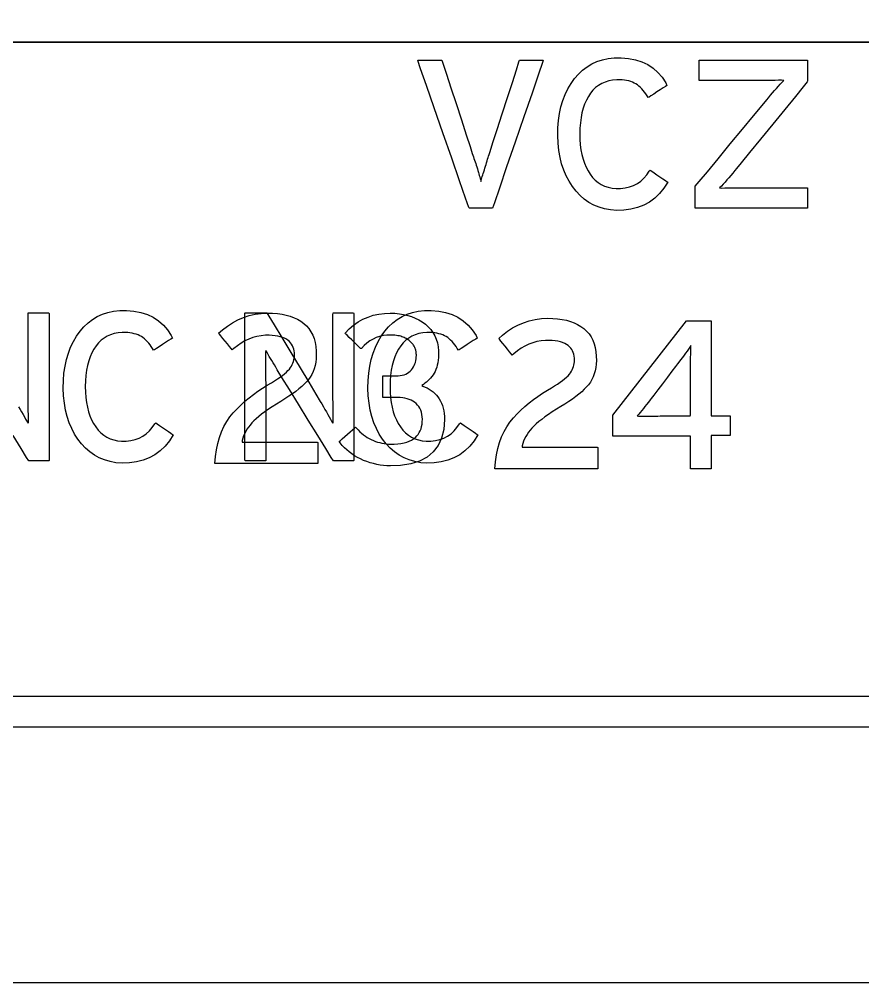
# Model space of a CAD drawing. Extents: x 1 to 47.7, y 0.2 to 33.4.
# Drawn here: x 37.682 to 38.236, y 10.224 to 10.856 of the extents above; entities that cross this region are included whole.
import ezdxf

# ---------------------------------------------------------------- set-up
doc = ezdxf.new("R2010")
doc.units = 0
doc.header["$MEASUREMENT"] = 0
for name, color, linetype in [('1_1__SCREW_TERMINAL_BLOCK_', 7, 'CONTINUOUS'), ('1_2__SCREW_TERMINAL_BLOCK_', 7, 'CONTINUOUS'), ('1_3__CONNECTORIZED_RELAY__', 7, 'CONTINUOUS'), ('1_4__CONNECTORIZED_RELAY__', 7, 'CONTINUOUS'), ('6_0____DWG', 7, 'CONTINUOUS')]:
    doc.layers.add(name, color=color, linetype=linetype)

msp = doc.modelspace()

# ---------------------------------------------------------------- linework, layer by layer
at = {"layer": '1_1__SCREW_TERMINAL_BLOCK_'}
for points in [[(37.81056, 10.56424), (37.81097, 10.5689), (37.8116, 10.57332), (37.81248, 10.5775), (37.81359, 10.58145), (37.81493, 10.58516), (37.81651, 10.58863), (37.81832, 10.59186), (37.82037, 10.59485), (37.82266, 10.59761), (37.8251, 10.6002), (37.82763, 10.6027), (37.83027, 10.60511), (37.83301, 10.60742), (37.83586, 10.60964), (37.8388, 10.61177), (37.84184, 10.6138), (37.84498, 10.61574), (37.84773, 10.61735), (37.84976, 10.61861), (37.85163, 10.61983), (37.85334, 10.62101), (37.85488, 10.62215), (37.85626, 10.62324), (37.85748, 10.6243), (37.85854, 10.62532), (37.85944, 10.6263), (37.86015, 10.62726), (37.86076, 10.62824), (37.86129, 10.62923), (37.86174, 10.63025), (37.86211, 10.63128), (37.86239, 10.63233), (37.8626, 10.6334), (37.86273, 10.63448), (37.86278, 10.63558), (37.86274, 10.63689), (37.86259, 10.63816), (37.86234, 10.63935), (37.86198, 10.64048), (37.86152, 10.64154), (37.86095, 10.64253), (37.86027, 10.64345), (37.85949, 10.64431), (37.8586, 10.64509), (37.85754, 10.64583), (37.85634, 10.64647), (37.855, 10.64703), (37.85351, 10.64749), (37.85189, 10.64787), (37.85012, 10.64815), (37.84822, 10.64835), (37.84617, 10.64845), (37.84376, 10.64844), (37.84092, 10.64818), (37.83814, 10.64768), (37.83544, 10.64694), (37.83281, 10.64596), (37.83026, 10.64475), (37.82777, 10.6433), (37.82536, 10.64161), (37.82301, 10.63969), (37.82189, 10.63888), (37.82125, 10.63967), (37.82015, 10.64102), (37.81876, 10.64273), (37.81724, 10.6446), (37.81575, 10.64644), (37.81444, 10.64805), (37.81348, 10.64924), (37.81302, 10.6498), (37.81547, 10.65201), (37.81875, 10.65452), (37.82216, 10.65671), (37.82569, 10.65858), (37.82934, 10.66011), (37.83311, 10.66132), (37.83701, 10.6622), (37.84103, 10.66275), (37.84517, 10.66298), (37.84848, 10.66289), (37.85163, 10.66265), (37.85461, 10.66223), (37.85742, 10.66165), (37.86006, 10.66091), (37.86254, 10.65999), (37.86485, 10.65892), (37.86699, 10.65768), (37.86897, 10.65625), (37.87074, 10.65461), (37.8723, 10.65279), (37.87364, 10.65079), (37.87477, 10.64861), (37.87568, 10.64625), (37.87637, 10.64372), (37.87685, 10.64101), (37.87711, 10.63812), (37.87714, 10.63535), (37.87701, 10.63298), (37.87673, 10.63072), (37.87631, 10.62856), (37.87574, 10.62652), (37.87503, 10.62458), (37.87418, 10.62276), (37.87318, 10.62104), (37.87205, 10.61943), (37.87072, 10.61791), (37.86921, 10.61637), (37.86752, 10.61481), (37.86566, 10.61324), (37.86364, 10.61164), (37.86144, 10.61002), (37.85907, 10.60839), (37.85654, 10.60673), (37.85383, 10.60506), (37.85092, 10.60329), (37.8482, 10.60155), (37.84567, 10.59988), (37.84336, 10.59825), (37.84124, 10.59668), (37.83933, 10.59517), (37.83761, 10.59371), (37.83611, 10.5923), (37.8348, 10.59095), (37.83364, 10.58957), (37.83258, 10.58818), (37.83163, 10.58676), (37.83079, 10.58532), (37.83005, 10.58386), (37.82942, 10.58238), (37.82889, 10.58088), (37.82847, 10.57936), (37.82846, 10.57834), (37.83135, 10.57834), (37.83694, 10.57834), (37.84436, 10.57834), (37.8527, 10.57834), (37.8611, 10.57834), (37.86866, 10.57834), (37.8745, 10.57834), (37.87774, 10.57834), (37.87811, 10.57817), (37.87811, 10.57716), (37.87811, 10.57545), (37.87811, 10.57327), (37.87811, 10.57088), (37.87811, 10.56854), (37.87811, 10.56649), (37.87811, 10.56498), (37.87811, 10.56426), (37.87661, 10.56424), (37.87092, 10.56424), (37.86209, 10.56424), (37.85134, 10.56424), (37.83986, 10.56424), (37.82884, 10.56424), (37.81948, 10.56424), (37.81299, 10.56424)], [(37.96136, 10.59309), (37.9608, 10.58665), (37.95937, 10.58098), (37.95707, 10.57607), (37.9539, 10.57192), (37.94985, 10.56854), (37.94493, 10.56593), (37.93914, 10.56408), (37.93247, 10.563), (37.92574, 10.56268), (37.92346, 10.56279), (37.9212, 10.563), (37.91897, 10.56332), (37.91676, 10.56373), (37.91458, 10.56424), (37.91242, 10.56485), (37.91029, 10.56556), (37.90818, 10.56637), (37.90609, 10.56729), (37.90408, 10.56832), (37.90217, 10.56943), (37.90037, 10.57062), (37.89866, 10.5719), (37.89706, 10.57326), (37.89556, 10.5747), (37.89416, 10.57622), (37.89287, 10.57783), (37.89224, 10.57885), (37.89292, 10.57944), (37.89416, 10.58052), (37.89577, 10.58193), (37.89756, 10.58349), (37.89936, 10.58506), (37.90097, 10.58646), (37.9022, 10.58754), (37.90288, 10.58813), (37.90355, 10.58749), (37.90463, 10.58631), (37.90575, 10.58519), (37.9069, 10.58415), (37.90809, 10.58318), (37.90931, 10.58229), (37.91058, 10.58146), (37.91188, 10.5807), (37.91321, 10.58002), (37.9146, 10.5794), (37.916, 10.57886), (37.9174, 10.57839), (37.91881, 10.57799), (37.92022, 10.57766), (37.92163, 10.5774), (37.92305, 10.57721), (37.92447, 10.57709), (37.92589, 10.57705), (37.92822, 10.57709), (37.93054, 10.57724), (37.9327, 10.5775), (37.93469, 10.57787), (37.93651, 10.57836), (37.93817, 10.57895), (37.93966, 10.57966), (37.94097, 10.58047), (37.94213, 10.5814), (37.94311, 10.58238), (37.94397, 10.58344), (37.94472, 10.5846), (37.94535, 10.58584), (37.94586, 10.58716), (37.94625, 10.58858), (37.94653, 10.59008), (37.94669, 10.59166), (37.94673, 10.59333), (37.94663, 10.59497), (37.94641, 10.59651), (37.94608, 10.59795), (37.94563, 10.59929), (37.94507, 10.60053), (37.9444, 10.60167), (37.94361, 10.6027), (37.94271, 10.60364), (37.94168, 10.60447), (37.94056, 10.60518), (37.93936, 10.6058), (37.93809, 10.60634), (37.93674, 10.60679), (37.93532, 10.60715), (37.93382, 10.60742), (37.93225, 10.6076), (37.93061, 10.6077), (37.92957, 10.60771), (37.92902, 10.60771), (37.92801, 10.60771), (37.92669, 10.60771), (37.92523, 10.60771), (37.92376, 10.60771), (37.92244, 10.60771), (37.92143, 10.60771), (37.92088, 10.60771), (37.92082, 10.60788), (37.92082, 10.60889), (37.92082, 10.61059), (37.92082, 10.61274), (37.92082, 10.6151), (37.92082, 10.61743), (37.92082, 10.61947), (37.92082, 10.621), (37.92082, 10.62176), (37.92098, 10.62181), (37.92167, 10.62181), (37.92277, 10.62181), (37.92412, 10.62181), (37.92558, 10.62181), (37.927, 10.62181), (37.92823, 10.62181), (37.92911, 10.62181), (37.9295, 10.62181), (37.93078, 10.62184), (37.93218, 10.62198), (37.9335, 10.62222), (37.93472, 10.62257), (37.93587, 10.62302), (37.93693, 10.62357), (37.9379, 10.62422), (37.93879, 10.62497), (37.93959, 10.62583), (37.94027, 10.62671), (37.94088, 10.62764), (37.9414, 10.62861), (37.94184, 10.62963), (37.94219, 10.63069), (37.94247, 10.63179), (37.94266, 10.63293), (37.94277, 10.63412), (37.9428, 10.63524), (37.94279, 10.63572), (37.94277, 10.63621), (37.94272, 10.63671), (37.94266, 10.63721), (37.94258, 10.63772), (37.94249, 10.63824), (37.94238, 10.63876), (37.94225, 10.63929), (37.94209, 10.63983), (37.94186, 10.64036), (37.9416, 10.64087), (37.94132, 10.64138), (37.941, 10.64187), (37.94066, 10.64235), (37.94028, 10.64282), (37.93988, 10.64328), (37.93945, 10.64372), (37.939, 10.64417), (37.9385, 10.64463), (37.93798, 10.64507), (37.93742, 10.64548), (37.93683, 10.64588), (37.9362, 10.64625), (37.93554, 10.64661), (37.93485, 10.64694), (37.93412, 10.64725), (37.93334, 10.64753), (37.93251, 10.64778), (37.93163, 10.64799), (37.9307, 10.64817), (37.92973, 10.64832), (37.92871, 10.64844), (37.92765, 10.64853), (37.92654, 10.64858), (37.92539, 10.64861), (37.92331, 10.64853), (37.92095, 10.64823), (37.91866, 10.6477), (37.91646, 10.64695), (37.91434, 10.64597), (37.91231, 10.64477), (37.91035, 10.64335), (37.90848, 10.6417), (37.90669, 10.63983), (37.90617, 10.63981), (37.90525, 10.64071), (37.90388, 10.64206), (37.90222, 10.64369), (37.90045, 10.64542), (37.89877, 10.64708), (37.89734, 10.64849), (37.89635, 10.64946), (37.89598, 10.64982), (37.8987, 10.6526), (37.90156, 10.65504), (37.90458, 10.65716), (37.90775, 10.65895), (37.91106, 10.66042), (37.91453, 10.66155), (37.91815, 10.66235), (37.92192, 10.66283), (37.92571, 10.66298), (37.92873, 10.66286), (37.93164, 10.66258), (37.93443, 10.66212), (37.9371, 10.66149), (37.93966, 10.66069), (37.94209, 10.65971), (37.94441, 10.65857), (37.94662, 10.65724), (37.9487, 10.65575), (37.95058, 10.65408), (37.95224, 10.65226), (37.95367, 10.6503), (37.95487, 10.64818), (37.95584, 10.64591), (37.95658, 10.64349), (37.9571, 10.64092), (37.95739, 10.6382), (37.95743, 10.63576), (37.95731, 10.6339), (37.95713, 10.63214), (37.95687, 10.63047), (37.95653, 10.6289), (37.95613, 10.62742), (37.95565, 10.62604), (37.9551, 10.62476), (37.95447, 10.62356), (37.95376, 10.62245), (37.95299, 10.62139), (37.95217, 10.62039), (37.95131, 10.61944), (37.9504, 10.61855), (37.94945, 10.61771), (37.94846, 10.61693), (37.94741, 10.6162), (37.94632, 10.61553), (37.9471, 10.61503), (37.94857, 10.6145), (37.94997, 10.61386), (37.9513, 10.61313), (37.95256, 10.6123), (37.95375, 10.61138), (37.95487, 10.61035), (37.95592, 10.60922), (37.9569, 10.608), (37.9578, 10.6067), (37.95861, 10.60532), (37.95931, 10.60385), (37.95991, 10.60229), (37.96041, 10.60063), (37.9608, 10.59889), (37.96109, 10.59705), (37.96127, 10.59512)]]:
    msp.add_lwpolyline(points, close=True, dxfattribs=at)
for points in [[(38.24598, 10.41155), (38.21857, 10.41155), (38.19007, 10.41155), (38.16048, 10.41155), (38.12982, 10.41155), (38.0981, 10.41155), (38.06533, 10.41155), (38.03153, 10.41155), (37.99669, 10.41155), (37.96085, 10.41155), (37.92401, 10.41155), (37.88617, 10.41155), (37.84736, 10.41155), (37.80759, 10.41155), (37.76686, 10.41155), (37.7252, 10.41155), (37.6826, 10.41155), (37.63909, 10.41155)], [(37.6339, 10.39155), (37.68655, 10.39155), (37.73831, 10.39155), (37.78916, 10.39155), (37.83909, 10.39155), (37.88809, 10.39155), (37.93615, 10.39155), (37.98325, 10.39155), (38.02938, 10.39155), (38.07453, 10.39156), (38.11868, 10.39156), (38.16183, 10.39156), (38.20395, 10.39156), (38.24504, 10.39156)]]:
    msp.add_lwpolyline(points, dxfattribs=at)
at = {"layer": '1_2__SCREW_TERMINAL_BLOCK_'}
for points in [[(35.9357, 10.84085), (38.5693, 10.84085)], [(37.68175, 10.60157), (37.68276, 10.59983), (37.68372, 10.59815), (37.68464, 10.59653), (37.68552, 10.59498), (37.68636, 10.59349), (37.68715, 10.59206), (37.6879, 10.59069), (37.68819, 10.59147), (37.68816, 10.59388), (37.68814, 10.59636), (37.68811, 10.5989), (37.6881, 10.60152), (37.68809, 10.6042), (37.68808, 10.60695), (37.68807, 10.60976), (37.68807, 10.61265), (37.68807, 10.61442), (37.68807, 10.61893), (37.68807, 10.6257), (37.68807, 10.63385), (37.68807, 10.64244), (37.68807, 10.65058), (37.68807, 10.65736), (37.68807, 10.66186), (37.68808, 10.66322), (37.68871, 10.66322), (37.69015, 10.66322), (37.69213, 10.66322), (37.69441, 10.66322), (37.69674, 10.66322), (37.69888, 10.66322), (37.70058, 10.66322), (37.70159, 10.66322), (37.70176, 10.66254), (37.70176, 10.65624), (37.70176, 10.64479), (37.70176, 10.62993), (37.70176, 10.61344), (37.70176, 10.59707), (37.70176, 10.58259), (37.70176, 10.57176), (37.70176, 10.56635), (37.7015, 10.56604), (37.7004, 10.56604), (37.69866, 10.56604), (37.69652, 10.56604), (37.69422, 10.56604), (37.69201, 10.56604), (37.69012, 10.56604), (37.68882, 10.56604), (37.68833, 10.56604), (37.68696, 10.56826), (37.68331, 10.5742), (37.67805, 10.58274)], [(38.24598, 10.41155), (38.21857, 10.41155), (38.19007, 10.41155), (38.16048, 10.41155), (38.12982, 10.41155), (38.0981, 10.41155), (38.06533, 10.41155), (38.03153, 10.41155), (37.99669, 10.41155), (37.96085, 10.41155), (37.92401, 10.41155), (37.88617, 10.41155), (37.84736, 10.41155), (37.80759, 10.41155), (37.76686, 10.41155), (37.7252, 10.41155), (37.6826, 10.41155), (37.63909, 10.41155)], [(37.6339, 10.39155), (37.68655, 10.39155), (37.73831, 10.39155), (37.78916, 10.39155), (37.83909, 10.39155), (37.88809, 10.39155), (37.93615, 10.39155), (37.98325, 10.39155), (38.02938, 10.39155), (38.07453, 10.39156), (38.11868, 10.39156), (38.16183, 10.39156), (38.20395, 10.39156), (38.24504, 10.39156)]]:
    msp.add_lwpolyline(points, dxfattribs=at)
for points in [[(37.78323, 10.58306), (37.78069, 10.57912), (37.77784, 10.57565), (37.7747, 10.57264), (37.77125, 10.57011), (37.7675, 10.56804), (37.76345, 10.56645), (37.7591, 10.56532), (37.75444, 10.56466), (37.74972, 10.56451), (37.74565, 10.56486), (37.74179, 10.56556), (37.73814, 10.56662), (37.7347, 10.56803), (37.73148, 10.5698), (37.72846, 10.57192), (37.72565, 10.57439), (37.72305, 10.57721), (37.72064, 10.58034), (37.71846, 10.58367), (37.71656, 10.58724), (37.71494, 10.59105), (37.71359, 10.5951), (37.71253, 10.59938), (37.71175, 10.60389), (37.71124, 10.60865), (37.71102, 10.61364), (37.71112, 10.61872), (37.71151, 10.62357), (37.71218, 10.62819), (37.71313, 10.63259), (37.71437, 10.63675), (37.71588, 10.64068), (37.71766, 10.64438), (37.71973, 10.64785), (37.72207, 10.65109), (37.72458, 10.65401), (37.72731, 10.65658), (37.73024, 10.6588), (37.73339, 10.66068), (37.73674, 10.6622), (37.7403, 10.66337), (37.74407, 10.66419), (37.74806, 10.66466), (37.75254, 10.66475), (37.75746, 10.66432), (37.76202, 10.66343), (37.76623, 10.66208), (37.77008, 10.66025), (37.77358, 10.65795), (37.77673, 10.65519), (37.77952, 10.65195), (37.78196, 10.64825), (37.78267, 10.64653), (37.78173, 10.64593), (37.78017, 10.64492), (37.77822, 10.64366), (37.77609, 10.64229), (37.77402, 10.64095), (37.77222, 10.63979), (37.77092, 10.63896), (37.77035, 10.63859), (37.76965, 10.63974), (37.76882, 10.641), (37.76797, 10.64218), (37.7671, 10.64328), (37.7662, 10.6443), (37.76528, 10.64524), (37.76434, 10.6461), (37.76337, 10.64688), (37.76238, 10.64757), (37.76128, 10.64816), (37.76012, 10.64868), (37.7589, 10.64913), (37.7576, 10.6495), (37.75624, 10.6498), (37.75482, 10.65003), (37.75333, 10.65018), (37.75178, 10.65026), (37.7497, 10.65024), (37.74701, 10.65), (37.74448, 10.64951), (37.7421, 10.64878), (37.73988, 10.64781), (37.73782, 10.6466), (37.73591, 10.64515), (37.73417, 10.64346), (37.73258, 10.64153), (37.73112, 10.63933), (37.72981, 10.63694), (37.72868, 10.63435), (37.72772, 10.63158), (37.72693, 10.62862), (37.72632, 10.62548), (37.72587, 10.62215), (37.7256, 10.61863), (37.7255, 10.61492), (37.72558, 10.61123), (37.72583, 10.60773), (37.72625, 10.60441), (37.72684, 10.60127), (37.72761, 10.59832), (37.72854, 10.59555), (37.72965, 10.59296), (37.73093, 10.59056), (37.73238, 10.58833), (37.73395, 10.58627), (37.73567, 10.58446), (37.73756, 10.58291), (37.7396, 10.58162), (37.7418, 10.58059), (37.74415, 10.57981), (37.74666, 10.57929), (37.74933, 10.57902), (37.7523, 10.57902), (37.75535, 10.57933), (37.7582, 10.57996), (37.76085, 10.5809), (37.7633, 10.58217), (37.76555, 10.58375), (37.7676, 10.58566), (37.76946, 10.58788), (37.77112, 10.59042), (37.77176, 10.59099), (37.77273, 10.59032), (37.77425, 10.58927), (37.77611, 10.58798), (37.77811, 10.5866), (37.78004, 10.58527), (37.78167, 10.58414), (37.7828, 10.58336)], [(37.98324, 10.58306), (37.98069, 10.57912), (37.97785, 10.57565), (37.9747, 10.57264), (37.97125, 10.57011), (37.9675, 10.56804), (37.96345, 10.56645), (37.9591, 10.56532), (37.95445, 10.56466), (37.94973, 10.56451), (37.94566, 10.56486), (37.9418, 10.56556), (37.93815, 10.56662), (37.93471, 10.56803), (37.93148, 10.5698), (37.92846, 10.57192), (37.92565, 10.57439), (37.92306, 10.57721), (37.92064, 10.58034), (37.91846, 10.58367), (37.91656, 10.58724), (37.91494, 10.59105), (37.9136, 10.5951), (37.91253, 10.59938), (37.91175, 10.60389), (37.91125, 10.60865), (37.91102, 10.61364), (37.91112, 10.61872), (37.91152, 10.62357), (37.91219, 10.62819), (37.91314, 10.63259), (37.91437, 10.63675), (37.91588, 10.64068), (37.91767, 10.64438), (37.91974, 10.64785), (37.92208, 10.65109), (37.92459, 10.65401), (37.92731, 10.65658), (37.93025, 10.6588), (37.93339, 10.66068), (37.93674, 10.6622), (37.94031, 10.66337), (37.94408, 10.66419), (37.94806, 10.66466), (37.95255, 10.66475), (37.95746, 10.66432), (37.96203, 10.66343), (37.96623, 10.66208), (37.97009, 10.66025), (37.97359, 10.65795), (37.97673, 10.65519), (37.97953, 10.65195), (37.98197, 10.64825), (37.98267, 10.64653), (37.98174, 10.64593), (37.98018, 10.64492), (37.97822, 10.64366), (37.9761, 10.64229), (37.97402, 10.64095), (37.97222, 10.63979), (37.97093, 10.63896), (37.97036, 10.63859), (37.96965, 10.63974), (37.96882, 10.641), (37.96797, 10.64218), (37.9671, 10.64328), (37.96621, 10.6443), (37.96529, 10.64524), (37.96434, 10.6461), (37.96338, 10.64688), (37.96238, 10.64757), (37.96129, 10.64816), (37.96013, 10.64868), (37.9589, 10.64913), (37.95761, 10.6495), (37.95625, 10.6498), (37.95483, 10.65003), (37.95334, 10.65018), (37.95178, 10.65026), (37.9497, 10.65024), (37.94701, 10.65), (37.94448, 10.64951), (37.94211, 10.64878), (37.93989, 10.64781), (37.93783, 10.6466), (37.93592, 10.64515), (37.93417, 10.64346), (37.93258, 10.64153), (37.93112, 10.63933), (37.92982, 10.63694), (37.92869, 10.63435), (37.92773, 10.63158), (37.92694, 10.62862), (37.92632, 10.62548), (37.92588, 10.62215), (37.92561, 10.61863), (37.92551, 10.61492), (37.92559, 10.61123), (37.92583, 10.60773), (37.92625, 10.60441), (37.92685, 10.60127), (37.92761, 10.59832), (37.92855, 10.59555), (37.92966, 10.59296), (37.93094, 10.59056), (37.93238, 10.58833), (37.93395, 10.58627), (37.93568, 10.58446), (37.93756, 10.58291), (37.9396, 10.58162), (37.9418, 10.58059), (37.94416, 10.57981), (37.94667, 10.57929), (37.94933, 10.57902), (37.95231, 10.57902), (37.95536, 10.57933), (37.9582, 10.57996), (37.96085, 10.5809), (37.9633, 10.58217), (37.96556, 10.58375), (37.96761, 10.58566), (37.96947, 10.58788), (37.97112, 10.59042), (37.97176, 10.59099), (37.97273, 10.59032), (37.97425, 10.58927), (37.97612, 10.58798), (37.97812, 10.5866), (37.98004, 10.58527), (37.98168, 10.58414), (37.98281, 10.58336)], [(37.88833, 10.56604), (37.88696, 10.56826), (37.88331, 10.5742), (37.87806, 10.58274), (37.87188, 10.59278), (37.86545, 10.60321), (37.85947, 10.61294), (37.8546, 10.62085), (37.85153, 10.62583), (37.85055, 10.62744), (37.84964, 10.62896), (37.84875, 10.63044), (37.8479, 10.63188), (37.84707, 10.63327), (37.84628, 10.63462), (37.84552, 10.63593), (37.84478, 10.6372), (37.84407, 10.63842), (37.84378, 10.63763), (37.84378, 10.63529), (37.84379, 10.63288), (37.8438, 10.63039), (37.84381, 10.62783), (37.84383, 10.6252), (37.84385, 10.62248), (37.84388, 10.6197), (37.84391, 10.61684), (37.84391, 10.61505), (37.84391, 10.61053), (37.84391, 10.60372), (37.84391, 10.59555), (37.84391, 10.58691), (37.84391, 10.57874), (37.84391, 10.57193), (37.84391, 10.56741), (37.8439, 10.56604), (37.84327, 10.56604), (37.84184, 10.56604), (37.83986, 10.56604), (37.83757, 10.56604), (37.83524, 10.56604), (37.8331, 10.56604), (37.8314, 10.56604), (37.8304, 10.56604), (37.83023, 10.56672), (37.83023, 10.57302), (37.83023, 10.58448), (37.83023, 10.59933), (37.83023, 10.61583), (37.83023, 10.63219), (37.83023, 10.64667), (37.83023, 10.6575), (37.83023, 10.66292), (37.8305, 10.66322), (37.83168, 10.66322), (37.83354, 10.66322), (37.83584, 10.66322), (37.8383, 10.66322), (37.84067, 10.66322), (37.84268, 10.66322), (37.84408, 10.66322), (37.8446, 10.66322), (37.84591, 10.66106), (37.8494, 10.65528), (37.85441, 10.64697), (37.86031, 10.6372), (37.86643, 10.62705), (37.87214, 10.61758), (37.87679, 10.60989), (37.87972, 10.60503), (37.88071, 10.60338), (37.88176, 10.60157), (37.88276, 10.59983), (37.88373, 10.59815), (37.88465, 10.59653), (37.88553, 10.59498), (37.88636, 10.59349), (37.88715, 10.59206), (37.8879, 10.59069), (37.88819, 10.59147), (37.88816, 10.59388), (37.88814, 10.59636), (37.88812, 10.5989), (37.8881, 10.60152), (37.88809, 10.6042), (37.88808, 10.60695), (37.88808, 10.60976), (37.88808, 10.61265), (37.88808, 10.61442), (37.88808, 10.61893), (37.88808, 10.6257), (37.88808, 10.63385), (37.88808, 10.64244), (37.88808, 10.65058), (37.88808, 10.65736), (37.88808, 10.66186), (37.88809, 10.66322), (37.88872, 10.66322), (37.89015, 10.66322), (37.89213, 10.66322), (37.89441, 10.66322), (37.89675, 10.66322), (37.89889, 10.66322), (37.90059, 10.66322), (37.90159, 10.66322), (37.90176, 10.66254), (37.90176, 10.65624), (37.90176, 10.64479), (37.90176, 10.62993), (37.90176, 10.61344), (37.90176, 10.59707), (37.90176, 10.58259), (37.90176, 10.57176), (37.90176, 10.56635), (37.9015, 10.56604), (37.90041, 10.56604), (37.89866, 10.56604), (37.89652, 10.56604), (37.89422, 10.56604), (37.89201, 10.56604), (37.89013, 10.56604), (37.88882, 10.56604)]]:
    msp.add_lwpolyline(points, close=True, dxfattribs=at)
at = {"layer": '1_3__CONNECTORIZED_RELAY__'}
for points in [[(37.99278, 10.73183), (37.99221, 10.73183), (37.99069, 10.73183), (37.9885, 10.73183), (37.98594, 10.73183), (37.98328, 10.73183), (37.98082, 10.73183), (37.97884, 10.73183), (37.97763, 10.73183), (37.97722, 10.73233), (37.97513, 10.73833), (37.97119, 10.74968), (37.96601, 10.76457), (37.96024, 10.78118), (37.95449, 10.79772), (37.9494, 10.81236), (37.9456, 10.8233), (37.94372, 10.82872), (37.94394, 10.82901), (37.94527, 10.82901), (37.94737, 10.82901), (37.94993, 10.82901), (37.95268, 10.82901), (37.9553, 10.82901), (37.9575, 10.82901), (37.959, 10.82901), (37.95949, 10.82899), (37.96038, 10.82629), (37.96248, 10.81987), (37.96542, 10.81088), (37.96883, 10.80047), (37.97232, 10.7898), (37.97552, 10.78002), (37.97805, 10.77228), (37.97953, 10.76775), (37.97992, 10.76658), (37.98027, 10.76553), (37.98063, 10.76447), (37.98099, 10.76339), (37.98136, 10.76229), (37.98173, 10.76117), (37.98211, 10.76003), (37.98249, 10.75887), (37.98288, 10.75769), (37.98323, 10.75649), (37.98354, 10.75535), (37.98384, 10.75427), (37.98412, 10.75326), (37.98438, 10.7523), (37.98462, 10.75142), (37.98484, 10.75059), (37.98504, 10.74984), (37.98522, 10.74938), (37.98539, 10.7501), (37.9856, 10.75089), (37.98583, 10.75173), (37.9861, 10.75264), (37.98639, 10.75362), (37.98671, 10.75465), (37.98707, 10.75576), (37.98745, 10.75692), (37.98783, 10.75814), (37.98818, 10.75934), (37.98853, 10.76052), (37.98888, 10.76167), (37.98922, 10.7628), (37.98955, 10.76391), (37.98988, 10.76499), (37.9902, 10.76605), (37.99052, 10.76708), (37.99116, 10.76909), (37.99305, 10.77491), (37.99583, 10.7835), (37.99913, 10.79371), (38.00259, 10.8044), (38.00583, 10.8144), (38.00847, 10.82258), (38.01015, 10.82777), (38.0106, 10.82901), (38.01147, 10.82901), (38.01322, 10.82901), (38.01557, 10.82901), (38.01823, 10.82901), (38.0209, 10.82901), (38.02328, 10.82901), (38.02511, 10.82901), (38.02607, 10.82901), (38.02563, 10.8275), (38.02301, 10.81986), (38.01872, 10.80737), (38.01339, 10.79183), (38.00763, 10.77506), (38.00207, 10.75886), (37.99732, 10.74505), (37.99402, 10.73543)], [(38.10782, 10.74885), (38.10527, 10.7449), (38.10242, 10.74143), (38.09928, 10.73843), (38.09583, 10.73589), (38.09208, 10.73383), (38.08803, 10.73223), (38.08367, 10.7311), (38.07902, 10.73045), (38.07429, 10.7303), (38.07022, 10.73065), (38.06637, 10.73135), (38.06272, 10.73241), (38.05928, 10.73382), (38.05606, 10.73558), (38.05304, 10.7377), (38.05023, 10.74017), (38.04764, 10.743), (38.04522, 10.74612), (38.04304, 10.74946), (38.04114, 10.75303), (38.03951, 10.75684), (38.03817, 10.76088), (38.03711, 10.76516), (38.03632, 10.76968), (38.03582, 10.77443), (38.03559, 10.77942), (38.03569, 10.7845), (38.03609, 10.78936), (38.03676, 10.79398), (38.03771, 10.79837), (38.03894, 10.80253), (38.04045, 10.80647), (38.04224, 10.81017), (38.04431, 10.81363), (38.04666, 10.81687), (38.04916, 10.81979), (38.05189, 10.82237), (38.05482, 10.82459), (38.05796, 10.82646), (38.06131, 10.82798), (38.06488, 10.82915), (38.06865, 10.82998), (38.07264, 10.83045), (38.07713, 10.83053), (38.08204, 10.83011), (38.0866, 10.82922), (38.09081, 10.82786), (38.09466, 10.82603), (38.09816, 10.82374), (38.10131, 10.82097), (38.1041, 10.81774), (38.10654, 10.81404), (38.10725, 10.81232), (38.10632, 10.81171), (38.10476, 10.81071), (38.1028, 10.80945), (38.10068, 10.80807), (38.0986, 10.80674), (38.0968, 10.80558), (38.09551, 10.80474), (38.09494, 10.80437), (38.09423, 10.80553), (38.0934, 10.80679), (38.09254, 10.80797), (38.09167, 10.80907), (38.09077, 10.81009), (38.08986, 10.81103), (38.08892, 10.81188), (38.08796, 10.81266), (38.08696, 10.81336), (38.08587, 10.81395), (38.08471, 10.81447), (38.08348, 10.81491), (38.08219, 10.81529), (38.08083, 10.81559), (38.07941, 10.81581), (38.07792, 10.81597), (38.07636, 10.81605), (38.07428, 10.81603), (38.07159, 10.81578), (38.06905, 10.81529), (38.06668, 10.81456), (38.06446, 10.81359), (38.0624, 10.81238), (38.06049, 10.81093), (38.05874, 10.80924), (38.05715, 10.80731), (38.05569, 10.80512), (38.05439, 10.80272), (38.05326, 10.80014), (38.0523, 10.79737), (38.05151, 10.79441), (38.0509, 10.79126), (38.05046, 10.78793), (38.05019, 10.78441), (38.05009, 10.7807), (38.05016, 10.77701), (38.05041, 10.77351), (38.05083, 10.77019), (38.05142, 10.76706), (38.05218, 10.7641), (38.05312, 10.76133), (38.05423, 10.75875), (38.05551, 10.75635), (38.05695, 10.75411), (38.05852, 10.75205), (38.06025, 10.75025), (38.06213, 10.7487), (38.06418, 10.74741), (38.06637, 10.74637), (38.06873, 10.74559), (38.07124, 10.74507), (38.07391, 10.74481), (38.07689, 10.74481), (38.07993, 10.74511), (38.08278, 10.74574), (38.08543, 10.74669), (38.08788, 10.74795), (38.09014, 10.74954), (38.09219, 10.75144), (38.09404, 10.75366), (38.0957, 10.75621), (38.09634, 10.75678), (38.09731, 10.75611), (38.09883, 10.75506), (38.1007, 10.75377), (38.1027, 10.75238), (38.10462, 10.75106), (38.10625, 10.74993), (38.10739, 10.74914)], [(38.12571, 10.73183), (38.12571, 10.73234), (38.12571, 10.73372), (38.12571, 10.73571), (38.12571, 10.73804), (38.12571, 10.74047), (38.12571, 10.74273), (38.12571, 10.74457), (38.12571, 10.74573), (38.12586, 10.74618), (38.1285, 10.74938), (38.13379, 10.75577), (38.14086, 10.76432), (38.14886, 10.77398), (38.15691, 10.78372), (38.16417, 10.79249), (38.16977, 10.79926), (38.17284, 10.80298), (38.17395, 10.80431), (38.1753, 10.80591), (38.17661, 10.80746), (38.17791, 10.80895), (38.17917, 10.8104), (38.18042, 10.81179), (38.18164, 10.81314), (38.18283, 10.81444), (38.184, 10.81568), (38.18247, 10.81581), (38.18043, 10.81575), (38.17832, 10.81571), (38.17614, 10.81567), (38.17389, 10.81564), (38.17157, 10.81561), (38.16919, 10.8156), (38.16673, 10.81559), (38.16454, 10.81559), (38.16287, 10.81559), (38.15909, 10.81559), (38.15387, 10.81559), (38.14785, 10.81559), (38.1417, 10.81559), (38.13606, 10.81559), (38.13158, 10.81559), (38.12893, 10.81559), (38.12849, 10.81568), (38.12849, 10.81655), (38.12849, 10.81813), (38.12849, 10.82018), (38.12849, 10.82246), (38.12849, 10.82472), (38.12849, 10.82672), (38.12849, 10.82822), (38.12849, 10.82896), (38.12984, 10.82901), (38.13565, 10.82901), (38.14488, 10.82901), (38.15621, 10.82901), (38.16838, 10.82901), (38.18009, 10.82901), (38.19005, 10.82901), (38.19696, 10.82901), (38.19956, 10.82901), (38.19956, 10.82849), (38.19956, 10.82712), (38.19956, 10.82514), (38.19956, 10.82281), (38.19956, 10.8204), (38.19956, 10.81814), (38.19956, 10.81631), (38.19956, 10.81516), (38.19941, 10.81471), (38.19679, 10.81151), (38.19157, 10.80511), (38.18457, 10.79655), (38.17667, 10.78688), (38.16871, 10.77714), (38.16153, 10.76836), (38.156, 10.76159), (38.15296, 10.75787), (38.15187, 10.75652), (38.15055, 10.75491), (38.14924, 10.75336), (38.14796, 10.75185), (38.14669, 10.75041), (38.14545, 10.74901), (38.14422, 10.74767), (38.143, 10.74638), (38.14181, 10.74515), (38.14334, 10.74503), (38.14538, 10.74508), (38.14749, 10.74512), (38.14967, 10.74516), (38.15191, 10.74519), (38.15423, 10.74522), (38.15662, 10.74523), (38.15908, 10.74524), (38.16127, 10.74525), (38.16305, 10.74525), (38.16705, 10.74525), (38.1726, 10.74525), (38.17899, 10.74525), (38.18553, 10.74525), (38.19152, 10.74525), (38.19627, 10.74525), (38.19909, 10.74525), (38.19956, 10.74515), (38.19956, 10.74428), (38.19956, 10.7427), (38.19956, 10.74065), (38.19956, 10.73837), (38.19956, 10.73611), (38.19956, 10.73411), (38.19956, 10.73262), (38.19956, 10.73187), (38.19815, 10.73183), (38.19211, 10.73183), (38.18253, 10.73183), (38.17074, 10.73183), (38.1581, 10.73183), (38.14594, 10.73183), (38.13559, 10.73183), (38.1284, 10.73183)], [(37.99438, 10.56085), (37.99479, 10.56551), (37.99542, 10.56993), (37.99629, 10.57411), (37.9974, 10.57806), (37.99875, 10.58177), (38.00033, 10.58524), (38.00214, 10.58847), (38.00419, 10.59146), (38.00648, 10.59422), (38.00892, 10.59681), (38.01146, 10.59931), (38.01409, 10.60172), (38.01683, 10.60403), (38.01967, 10.60625), (38.02261, 10.60837), (38.02565, 10.61041), (38.0288, 10.61235), (38.03154, 10.61396), (38.03357, 10.61522), (38.03544, 10.61644), (38.03715, 10.61762), (38.03869, 10.61875), (38.04008, 10.61985), (38.0413, 10.62091), (38.04236, 10.62193), (38.04326, 10.62291), (38.04397, 10.62387), (38.04458, 10.62485), (38.04511, 10.62584), (38.04556, 10.62686), (38.04593, 10.62789), (38.04622, 10.62894), (38.04643, 10.63001), (38.04655, 10.63109), (38.0466, 10.63219), (38.04656, 10.6335), (38.04642, 10.63476), (38.04616, 10.63596), (38.04581, 10.63709), (38.04534, 10.63815), (38.04477, 10.63914), (38.0441, 10.64006), (38.04332, 10.64091), (38.04243, 10.6417), (38.04137, 10.64244), (38.04016, 10.64308), (38.03882, 10.64364), (38.03734, 10.6441), (38.03571, 10.64448), (38.03394, 10.64476), (38.03203, 10.64496), (38.02998, 10.64506), (38.02757, 10.64505), (38.02473, 10.64479), (38.02196, 10.64429), (38.01926, 10.64355), (38.01663, 10.64257), (38.01407, 10.64136), (38.01159, 10.63991), (38.00918, 10.63822), (38.00684, 10.63629), (38.00572, 10.63549), (38.00507, 10.63628), (38.00397, 10.63763), (38.00258, 10.63934), (38.00106, 10.64121), (37.99956, 10.64305), (37.99825, 10.64466), (37.99729, 10.64585), (37.99683, 10.64641), (37.99928, 10.64861), (38.00257, 10.65113), (38.00597, 10.65332), (38.0095, 10.65518), (38.01315, 10.65672), (38.01693, 10.65793), (38.02082, 10.65881), (38.02484, 10.65936), (38.02898, 10.65959), (38.0323, 10.6595), (38.03545, 10.65926), (38.03842, 10.65884), (38.04124, 10.65826), (38.04388, 10.65752), (38.04636, 10.6566), (38.04867, 10.65553), (38.05081, 10.65429), (38.05279, 10.65286), (38.05456, 10.65122), (38.05612, 10.6494), (38.05746, 10.6474), (38.05859, 10.64522), (38.05949, 10.64286), (38.06019, 10.64033), (38.06066, 10.63762), (38.06092, 10.63473), (38.06095, 10.63196), (38.06082, 10.62959), (38.06054, 10.62733), (38.06012, 10.62517), (38.05955, 10.62313), (38.05884, 10.62119), (38.05799, 10.61937), (38.057, 10.61765), (38.05586, 10.61604), (38.05453, 10.61452), (38.05302, 10.61298), (38.05133, 10.61142), (38.04948, 10.60985), (38.04745, 10.60825), (38.04526, 10.60663), (38.04289, 10.605), (38.04036, 10.60334), (38.03765, 10.60167), (38.03475, 10.5999), (38.03202, 10.59816), (38.0295, 10.59649), (38.02717, 10.59486), (38.02506, 10.59329), (38.02314, 10.59178), (38.02143, 10.59032), (38.01993, 10.58891), (38.01862, 10.58756), (38.01746, 10.58618), (38.0164, 10.58479), (38.01545, 10.58337), (38.01461, 10.58193), (38.01387, 10.58047), (38.01323, 10.57899), (38.01271, 10.57749), (38.01228, 10.57597), (38.01227, 10.57494), (38.01516, 10.57494), (38.02076, 10.57494), (38.02817, 10.57494), (38.03652, 10.57494), (38.04492, 10.57494), (38.05248, 10.57494), (38.05832, 10.57494), (38.06156, 10.57494), (38.06193, 10.57478), (38.06193, 10.57377), (38.06193, 10.57206), (38.06193, 10.56988), (38.06193, 10.56749), (38.06193, 10.56515), (38.06193, 10.5631), (38.06193, 10.56159), (38.06193, 10.56087), (38.06043, 10.56085), (38.05474, 10.56085), (38.04592, 10.56085), (38.03517, 10.56085), (38.02368, 10.56085), (38.01266, 10.56085), (38.00331, 10.56085), (37.99681, 10.56085)], [(38.12302, 10.64167), (38.12223, 10.64054), (38.12138, 10.63935), (38.12047, 10.63809), (38.11951, 10.63677), (38.11849, 10.63538), (38.11741, 10.63393), (38.11627, 10.63241), (38.11507, 10.63083), (38.1143, 10.62981), (38.11289, 10.62794), (38.11051, 10.62481), (38.10754, 10.62089), (38.10433, 10.61666), (38.10126, 10.6126), (38.09867, 10.60919), (38.09695, 10.60691), (38.09625, 10.606), (38.09509, 10.60448), (38.09396, 10.60302), (38.09286, 10.60163), (38.09179, 10.60031), (38.09075, 10.59905), (38.08974, 10.59785), (38.08876, 10.59672), (38.08782, 10.59565), (38.08866, 10.59536), (38.09027, 10.59536), (38.09194, 10.59537), (38.09368, 10.59538), (38.09548, 10.5954), (38.09734, 10.59542), (38.09927, 10.59544), (38.10127, 10.59547), (38.1028, 10.59549), (38.10398, 10.59549), (38.10633, 10.59549), (38.10944, 10.59549), (38.11293, 10.59549), (38.11639, 10.59549), (38.11942, 10.59549), (38.12163, 10.59549), (38.12261, 10.59549), (38.12263, 10.59631), (38.12263, 10.59902), (38.12263, 10.60307), (38.12263, 10.60789), (38.12263, 10.61291), (38.12263, 10.61757), (38.12263, 10.62129), (38.12263, 10.62351), (38.12264, 10.62493), (38.12267, 10.62732), (38.12271, 10.62962), (38.12275, 10.63184), (38.1228, 10.63397), (38.12285, 10.63602), (38.1229, 10.63799), (38.12296, 10.63987)]]:
    msp.add_lwpolyline(points, close=True, dxfattribs=at)
for points in [[(38.13631, 10.58268), (38.13631, 10.56085), (38.12263, 10.56085), (38.12263, 10.58221), (38.07166, 10.58221), (38.07166, 10.59612), (38.12016, 10.65803), (38.13631, 10.65803), (38.13631, 10.59549), (38.14879, 10.59549), (38.14879, 10.58268), (38.13631, 10.58268)], [(38.27125, 10.41155), (38.22785, 10.41155), (38.18181, 10.41155), (38.13317, 10.41155), (38.08198, 10.41155), (38.02829, 10.41155), (37.97213, 10.41155), (37.91356, 10.41155), (37.85263, 10.41155), (37.78937, 10.41155), (37.72383, 10.41155), (37.65606, 10.41155)], [(37.65741, 10.39155), (37.70966, 10.39155), (37.76102, 10.39155), (37.81146, 10.39155), (37.86099, 10.39155), (37.90957, 10.39155), (37.9572, 10.39155), (38.00388, 10.39155), (38.04957, 10.39156), (38.09428, 10.39156), (38.13799, 10.39156), (38.18068, 10.39156), (38.22234, 10.39156), (38.26297, 10.39156)]]:
    msp.add_lwpolyline(points, dxfattribs=at)
at = {"layer": '1_4__CONNECTORIZED_RELAY__'}
for points in [[(38.58917, 10.85866), (38.58847, 10.85514), (38.58718, 10.85188), (38.58536, 10.84892), (38.58307, 10.84634), (38.58037, 10.84419), (38.57731, 10.84252), (38.57397, 10.8414), (38.57039, 10.84088), (38.52204, 10.84085), (38.31519, 10.84085), (37.98499, 10.84085), (37.57653, 10.84085)], [(37.68175, 10.60157), (37.68276, 10.59983), (37.68372, 10.59815), (37.68464, 10.59653), (37.68552, 10.59498), (37.68636, 10.59349), (37.68715, 10.59206), (37.6879, 10.59069), (37.68819, 10.59147), (37.68816, 10.59388), (37.68814, 10.59636), (37.68811, 10.5989), (37.6881, 10.60152), (37.68809, 10.6042), (37.68808, 10.60695), (37.68807, 10.60976), (37.68807, 10.61265), (37.68807, 10.61442), (37.68807, 10.61893), (37.68807, 10.6257), (37.68807, 10.63385), (37.68807, 10.64244), (37.68807, 10.65058), (37.68807, 10.65736), (37.68807, 10.66186), (37.68808, 10.66322), (37.68871, 10.66322), (37.69015, 10.66322), (37.69213, 10.66322), (37.69441, 10.66322), (37.69674, 10.66322), (37.69888, 10.66322), (37.70058, 10.66322), (37.70159, 10.66322), (37.70176, 10.66254), (37.70176, 10.65624), (37.70176, 10.64479), (37.70176, 10.62993), (37.70176, 10.61344), (37.70176, 10.59707), (37.70176, 10.58259), (37.70176, 10.57176), (37.70176, 10.56635), (37.7015, 10.56604), (37.7004, 10.56604), (37.69866, 10.56604), (37.69652, 10.56604), (37.69422, 10.56604), (37.69201, 10.56604), (37.69012, 10.56604), (37.68882, 10.56604), (37.68833, 10.56604), (37.68696, 10.56826), (37.68331, 10.5742), (37.67805, 10.58274)], [(38.24522, 10.41155), (38.21578, 10.41155), (38.18518, 10.41155), (38.15346, 10.41155), (38.12061, 10.41155), (38.08665, 10.41155), (38.0516, 10.41155), (38.01547, 10.41155), (37.97827, 10.41155), (37.94001, 10.41155), (37.9007, 10.41155), (37.86037, 10.41155), (37.81902, 10.41155), (37.77667, 10.41155), (37.73333, 10.41155), (37.68901, 10.41155), (37.64373, 10.41155)], [(37.64861, 10.39155), (37.70246, 10.39155), (37.75536, 10.39155), (37.8073, 10.39155), (37.85826, 10.39155), (37.90823, 10.39155), (37.9572, 10.39155), (38.00516, 10.39155), (38.05208, 10.39156), (38.09796, 10.39156), (38.14278, 10.39156), (38.18653, 10.39156), (38.22919, 10.39156), (38.27075, 10.39156)]]:
    msp.add_lwpolyline(points, dxfattribs=at)
for points in [[(37.78323, 10.58306), (37.78069, 10.57912), (37.77784, 10.57565), (37.7747, 10.57264), (37.77125, 10.57011), (37.7675, 10.56804), (37.76345, 10.56645), (37.7591, 10.56532), (37.75444, 10.56466), (37.74972, 10.56451), (37.74565, 10.56486), (37.74179, 10.56556), (37.73814, 10.56662), (37.7347, 10.56803), (37.73148, 10.5698), (37.72846, 10.57192), (37.72565, 10.57439), (37.72305, 10.57721), (37.72064, 10.58034), (37.71846, 10.58367), (37.71656, 10.58724), (37.71494, 10.59105), (37.71359, 10.5951), (37.71253, 10.59938), (37.71175, 10.60389), (37.71124, 10.60865), (37.71102, 10.61364), (37.71112, 10.61872), (37.71151, 10.62357), (37.71218, 10.62819), (37.71313, 10.63259), (37.71437, 10.63675), (37.71588, 10.64068), (37.71766, 10.64438), (37.71973, 10.64785), (37.72207, 10.65109), (37.72458, 10.65401), (37.72731, 10.65658), (37.73024, 10.6588), (37.73339, 10.66068), (37.73674, 10.6622), (37.7403, 10.66337), (37.74407, 10.66419), (37.74806, 10.66466), (37.75254, 10.66475), (37.75746, 10.66432), (37.76202, 10.66343), (37.76623, 10.66208), (37.77008, 10.66025), (37.77358, 10.65795), (37.77673, 10.65519), (37.77952, 10.65195), (37.78196, 10.64825), (37.78267, 10.64653), (37.78173, 10.64593), (37.78017, 10.64492), (37.77822, 10.64366), (37.77609, 10.64229), (37.77402, 10.64095), (37.77222, 10.63979), (37.77092, 10.63896), (37.77035, 10.63859), (37.76965, 10.63974), (37.76882, 10.641), (37.76797, 10.64218), (37.7671, 10.64328), (37.7662, 10.6443), (37.76528, 10.64524), (37.76434, 10.6461), (37.76337, 10.64688), (37.76238, 10.64757), (37.76128, 10.64816), (37.76012, 10.64868), (37.7589, 10.64913), (37.7576, 10.6495), (37.75624, 10.6498), (37.75482, 10.65003), (37.75333, 10.65018), (37.75178, 10.65026), (37.7497, 10.65024), (37.74701, 10.65), (37.74448, 10.64951), (37.7421, 10.64878), (37.73988, 10.64781), (37.73782, 10.6466), (37.73591, 10.64515), (37.73417, 10.64346), (37.73258, 10.64153), (37.73112, 10.63933), (37.72981, 10.63694), (37.72868, 10.63435), (37.72772, 10.63158), (37.72693, 10.62862), (37.72632, 10.62548), (37.72587, 10.62215), (37.7256, 10.61863), (37.7255, 10.61492), (37.72558, 10.61123), (37.72583, 10.60773), (37.72625, 10.60441), (37.72684, 10.60127), (37.72761, 10.59832), (37.72854, 10.59555), (37.72965, 10.59296), (37.73093, 10.59056), (37.73238, 10.58833), (37.73395, 10.58627), (37.73567, 10.58446), (37.73756, 10.58291), (37.7396, 10.58162), (37.7418, 10.58059), (37.74415, 10.57981), (37.74666, 10.57929), (37.74933, 10.57902), (37.7523, 10.57902), (37.75535, 10.57933), (37.7582, 10.57996), (37.76085, 10.5809), (37.7633, 10.58217), (37.76555, 10.58375), (37.7676, 10.58566), (37.76946, 10.58788), (37.77112, 10.59042), (37.77176, 10.59099), (37.77273, 10.59032), (37.77425, 10.58927), (37.77611, 10.58798), (37.77811, 10.5866), (37.78004, 10.58527), (37.78167, 10.58414), (37.7828, 10.58336)], [(37.98324, 10.58306), (37.98069, 10.57912), (37.97785, 10.57565), (37.9747, 10.57264), (37.97125, 10.57011), (37.9675, 10.56804), (37.96345, 10.56645), (37.9591, 10.56532), (37.95445, 10.56466), (37.94973, 10.56451), (37.94566, 10.56486), (37.9418, 10.56556), (37.93815, 10.56662), (37.93471, 10.56803), (37.93148, 10.5698), (37.92846, 10.57192), (37.92565, 10.57439), (37.92306, 10.57721), (37.92064, 10.58034), (37.91846, 10.58367), (37.91656, 10.58724), (37.91494, 10.59105), (37.9136, 10.5951), (37.91253, 10.59938), (37.91175, 10.60389), (37.91125, 10.60865), (37.91102, 10.61364), (37.91112, 10.61872), (37.91152, 10.62357), (37.91219, 10.62819), (37.91314, 10.63259), (37.91437, 10.63675), (37.91588, 10.64068), (37.91767, 10.64438), (37.91974, 10.64785), (37.92208, 10.65109), (37.92459, 10.65401), (37.92731, 10.65658), (37.93025, 10.6588), (37.93339, 10.66068), (37.93674, 10.6622), (37.94031, 10.66337), (37.94408, 10.66419), (37.94806, 10.66466), (37.95255, 10.66475), (37.95746, 10.66432), (37.96203, 10.66343), (37.96623, 10.66208), (37.97009, 10.66025), (37.97359, 10.65795), (37.97673, 10.65519), (37.97953, 10.65195), (37.98197, 10.64825), (37.98267, 10.64653), (37.98174, 10.64593), (37.98018, 10.64492), (37.97822, 10.64366), (37.9761, 10.64229), (37.97402, 10.64095), (37.97222, 10.63979), (37.97093, 10.63896), (37.97036, 10.63859), (37.96965, 10.63974), (37.96882, 10.641), (37.96797, 10.64218), (37.9671, 10.64328), (37.96621, 10.6443), (37.96529, 10.64524), (37.96434, 10.6461), (37.96338, 10.64688), (37.96238, 10.64757), (37.96129, 10.64816), (37.96013, 10.64868), (37.9589, 10.64913), (37.95761, 10.6495), (37.95625, 10.6498), (37.95483, 10.65003), (37.95334, 10.65018), (37.95178, 10.65026), (37.9497, 10.65024), (37.94701, 10.65), (37.94448, 10.64951), (37.94211, 10.64878), (37.93989, 10.64781), (37.93783, 10.6466), (37.93592, 10.64515), (37.93417, 10.64346), (37.93258, 10.64153), (37.93112, 10.63933), (37.92982, 10.63694), (37.92869, 10.63435), (37.92773, 10.63158), (37.92694, 10.62862), (37.92632, 10.62548), (37.92588, 10.62215), (37.92561, 10.61863), (37.92551, 10.61492), (37.92559, 10.61123), (37.92583, 10.60773), (37.92625, 10.60441), (37.92685, 10.60127), (37.92761, 10.59832), (37.92855, 10.59555), (37.92966, 10.59296), (37.93094, 10.59056), (37.93238, 10.58833), (37.93395, 10.58627), (37.93568, 10.58446), (37.93756, 10.58291), (37.9396, 10.58162), (37.9418, 10.58059), (37.94416, 10.57981), (37.94667, 10.57929), (37.94933, 10.57902), (37.95231, 10.57902), (37.95536, 10.57933), (37.9582, 10.57996), (37.96085, 10.5809), (37.9633, 10.58217), (37.96556, 10.58375), (37.96761, 10.58566), (37.96947, 10.58788), (37.97112, 10.59042), (37.97176, 10.59099), (37.97273, 10.59032), (37.97425, 10.58927), (37.97612, 10.58798), (37.97812, 10.5866), (37.98004, 10.58527), (37.98168, 10.58414), (37.98281, 10.58336)], [(37.88833, 10.56604), (37.88696, 10.56826), (37.88331, 10.5742), (37.87806, 10.58274), (37.87188, 10.59278), (37.86545, 10.60321), (37.85947, 10.61294), (37.8546, 10.62085), (37.85153, 10.62583), (37.85055, 10.62744), (37.84964, 10.62896), (37.84875, 10.63044), (37.8479, 10.63188), (37.84707, 10.63327), (37.84628, 10.63462), (37.84552, 10.63593), (37.84478, 10.6372), (37.84407, 10.63842), (37.84378, 10.63763), (37.84378, 10.63529), (37.84379, 10.63288), (37.8438, 10.63039), (37.84381, 10.62783), (37.84383, 10.6252), (37.84385, 10.62248), (37.84388, 10.6197), (37.84391, 10.61684), (37.84391, 10.61505), (37.84391, 10.61053), (37.84391, 10.60372), (37.84391, 10.59555), (37.84391, 10.58691), (37.84391, 10.57874), (37.84391, 10.57193), (37.84391, 10.56741), (37.8439, 10.56604), (37.84327, 10.56604), (37.84184, 10.56604), (37.83986, 10.56604), (37.83757, 10.56604), (37.83524, 10.56604), (37.8331, 10.56604), (37.8314, 10.56604), (37.8304, 10.56604), (37.83023, 10.56672), (37.83023, 10.57302), (37.83023, 10.58448), (37.83023, 10.59933), (37.83023, 10.61583), (37.83023, 10.63219), (37.83023, 10.64667), (37.83023, 10.6575), (37.83023, 10.66292), (37.8305, 10.66322), (37.83168, 10.66322), (37.83354, 10.66322), (37.83584, 10.66322), (37.8383, 10.66322), (37.84067, 10.66322), (37.84268, 10.66322), (37.84408, 10.66322), (37.8446, 10.66322), (37.84591, 10.66106), (37.8494, 10.65528), (37.85441, 10.64697), (37.86031, 10.6372), (37.86643, 10.62705), (37.87214, 10.61758), (37.87679, 10.60989), (37.87972, 10.60503), (37.88071, 10.60338), (37.88176, 10.60157), (37.88276, 10.59983), (37.88373, 10.59815), (37.88465, 10.59653), (37.88553, 10.59498), (37.88636, 10.59349), (37.88715, 10.59206), (37.8879, 10.59069), (37.88819, 10.59147), (37.88816, 10.59388), (37.88814, 10.59636), (37.88812, 10.5989), (37.8881, 10.60152), (37.88809, 10.6042), (37.88808, 10.60695), (37.88808, 10.60976), (37.88808, 10.61265), (37.88808, 10.61442), (37.88808, 10.61893), (37.88808, 10.6257), (37.88808, 10.63385), (37.88808, 10.64244), (37.88808, 10.65058), (37.88808, 10.65736), (37.88808, 10.66186), (37.88809, 10.66322), (37.88872, 10.66322), (37.89015, 10.66322), (37.89213, 10.66322), (37.89441, 10.66322), (37.89675, 10.66322), (37.89889, 10.66322), (37.90059, 10.66322), (37.90159, 10.66322), (37.90176, 10.66254), (37.90176, 10.65624), (37.90176, 10.64479), (37.90176, 10.62993), (37.90176, 10.61344), (37.90176, 10.59707), (37.90176, 10.58259), (37.90176, 10.57176), (37.90176, 10.56635), (37.9015, 10.56604), (37.90041, 10.56604), (37.89866, 10.56604), (37.89652, 10.56604), (37.89422, 10.56604), (37.89201, 10.56604), (37.89013, 10.56604), (37.88882, 10.56604)]]:
    msp.add_lwpolyline(points, close=True, dxfattribs=at)
at = {"layer": '6_0____DWG'}
msp.add_lwpolyline([(39.01236, 10.22364), (38.83766, 10.22364), (38.66083, 10.22364), (38.48195, 10.22364), (38.30112, 10.22364), (38.11844, 10.22364), (37.93401, 10.22364), (37.74793, 10.22364), (37.56029, 10.22364), (37.37119, 10.22364), (37.18073, 10.22364), (36.989, 10.22364), (36.79611, 10.22364), (36.60214, 10.22364), (36.4072, 10.22364), (36.21138, 10.22364), (36.01479, 10.22364), (35.81751, 10.22364), (35.42131, 10.22364)], dxfattribs=at)

doc.saveas('drawing.dxf')
